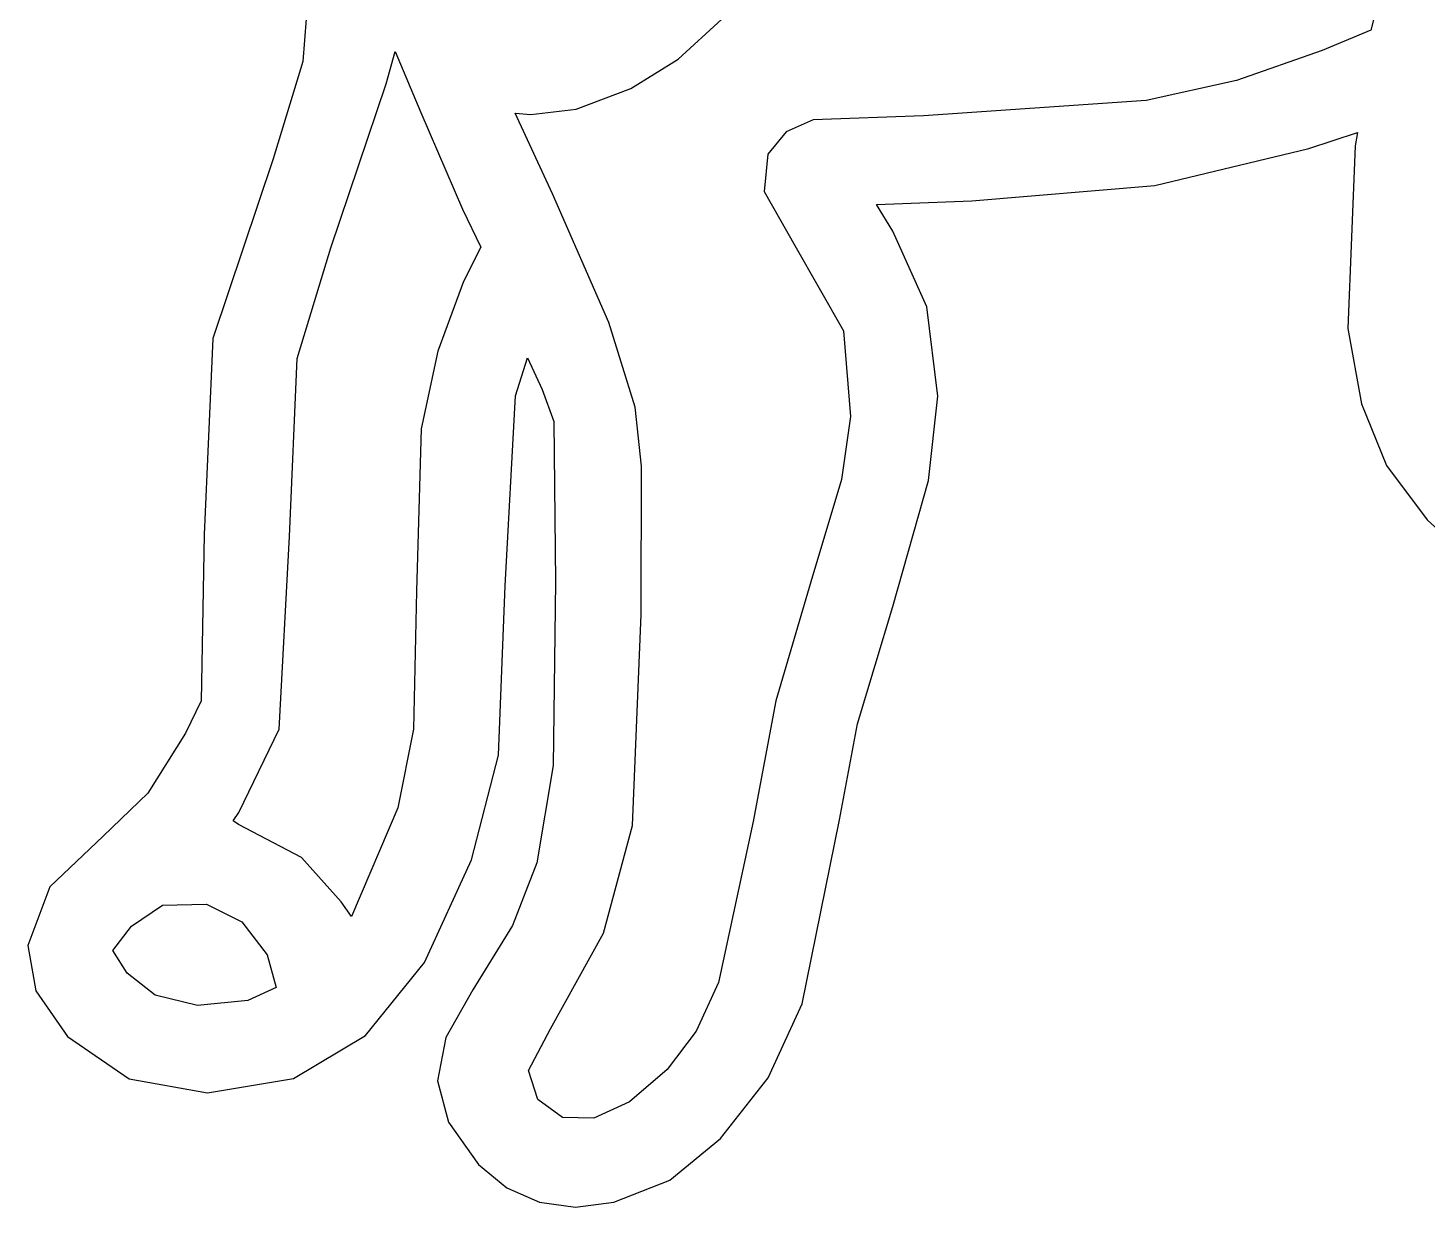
# Model space of a CAD drawing. Extents: x 0 to 60, y 6.6 to 60.
# Drawn here: x 7.43 to 29.98, y 6.63 to 25.63 of the extents above; entities that cross this region are included whole.
import ezdxf

# ---------------------------------------------------------------- set-up
doc = ezdxf.new("R2010")
doc.units = 0

msp = doc.modelspace()

# ---------------------------------------------------------------- linework, layer by layer
at = {"layer": 'Layer 1'}
for p, q in [((29.312398, 26.527189), (29.074248, 25.587818)), ((11.953834, 26.328723), (11.859566, 25.086701)), ((17.90919, 25.120404), (18.61134, 25.769738)), ((29.074248, 25.587818), (28.287028, 25.263669)), ((28.287028, 25.263669), (26.908462, 24.779306)), ((11.859566, 25.086701), (11.378304, 23.517223)), ((13.204198, 24.727819), (13.349734, 25.243812)), ((13.349734, 25.243812), (13.759882, 24.264749)), ((17.14688, 24.648444), (17.90919, 25.120404)), ((12.311134, 22.081699), (13.204198, 24.727819)), ((16.262914, 24.318506), (17.14688, 24.648444)), ((26.908462, 24.779306), (25.449894, 24.454949)), ((25.449894, 24.454949), (21.863578, 24.211839)), ((13.75988, 24.264751), (14.43464, 22.703542)), ((13.759882, 24.264749), (13.75988, 24.264751)), ((15.88336, 22.954926), (15.281369, 24.251527)), ((15.281369, 24.251527), (15.53275, 24.231681)), ((15.53275, 24.231681), (16.262914, 24.318506)), ((20.084068, 24.145686), (19.648286, 23.952189)), ((21.863578, 24.211839), (20.084068, 24.145686)), ((19.648286, 23.952189), (19.356386, 23.590002)), ((28.075286, 23.682624), (28.85589, 23.94062)), ((28.85589, 23.94062), (28.822814, 23.728931)), ((25.592901, 23.08642), (28.075286, 23.682624)), ((28.822814, 23.728931), (28.703739, 20.785131)), ((11.378304, 23.517223), (10.405856, 20.619723)), ((19.356386, 23.590002), (19.29354, 22.989665)), ((22.644136, 22.842482), (25.592901, 23.08642)), ((16.788825, 20.880208), (15.88336, 22.954926)), ((19.29354, 22.989665), (19.78638, 22.121412)), ((21.102776, 22.782944), (22.644136, 22.842482)), ((21.367388, 22.35295), (21.102776, 22.782944)), ((14.43464, 22.703542), (14.725713, 22.094935)), ((21.914804, 21.129948), (21.367388, 22.35295)), ((19.78638, 22.121412), (20.571118, 20.744605)), ((11.7662, 20.299705), (12.311134, 22.081699)), ((14.725713, 22.094935), (14.447871, 21.539251)), ((14.447871, 21.539251), (14.035242, 20.418787)), ((22.09507, 19.6936), (21.914804, 21.129948)), ((17.21303, 19.514976), (16.788825, 20.880208)), ((28.703739, 20.785131), (28.920183, 19.569676)), ((10.405856, 20.619723), (10.266935, 17.464233)), ((20.571118, 20.744605), (20.686059, 19.362832)), ((11.64299, 17.431149), (11.7662, 20.299705)), ((14.035242, 20.418787), (13.766496, 19.164361)), ((15.287941, 19.7002), (15.479784, 20.308807)), ((15.479784, 20.308807), (15.717934, 19.79943)), ((15.122559, 16.63732), (15.287941, 19.7002)), ((15.717934, 19.79943), (15.903162, 19.283437)), ((21.944572, 18.334983), (22.09507, 19.6936)), ((17.317221, 18.564031), (17.21303, 19.514976)), ((28.920183, 19.569676), (29.323922, 18.578104)), ((15.903162, 19.283437), (15.929623, 16.703477)), ((20.686059, 19.362832), (20.54383, 18.348212)), ((13.766496, 19.164361), (13.693728, 16.551321)), ((17.31226, 16.174256), (17.317221, 18.564031)), ((29.323922, 18.578104), (29.978214, 17.699406)), ((20.54383, 18.348212), (20.044376, 16.703482)), ((21.367388, 16.30657), (21.944572, 18.334983)), ((29.978214, 17.699406), (30.946319, 16.822571)), ((10.266935, 17.464233), (10.220628, 14.785043)), ((11.477608, 14.328579), (11.64299, 17.431149)), ((15.929623, 16.703477), (15.892412, 13.740654)), ((20.044376, 16.703482), (19.484557, 14.786701)), ((13.693728, 16.551321), (13.643286, 14.326101)), ((15.01506, 13.910163), (15.122559, 16.63732)), ((20.800954, 14.415426), (21.367388, 16.30657)), ((17.173339, 12.773996), (17.31226, 16.174256)), ((10.220628, 14.785043), (9.969247, 14.262435)), ((19.484557, 14.786701), (19.118235, 12.840152)), ((9.969247, 14.262435), (9.358987, 13.298256)), ((10.82931, 12.985679), (11.477608, 14.328579)), ((13.643286, 14.326101), (13.389425, 13.058451)), ((20.5074, 12.86662), (20.800954, 14.415426)), ((14.580105, 12.22492), (15.01506, 13.910163)), ((15.892412, 13.740654), (15.631935, 12.172007)), ((9.358987, 13.298256), (8.639577, 12.601995)), ((10.734215, 12.850065), (10.82931, 12.985679)), ((13.389425, 13.058451), (12.641897, 11.312011)), ((19.905409, 9.90297), (20.5074, 12.86662)), ((10.822695, 12.793836), (10.734215, 12.850065)), ((11.835659, 12.257997), (10.822695, 12.793836)), ((16.702825, 11.042444), (17.173339, 12.773996)), ((19.118235, 12.840152), (18.557589, 10.24696)), ((8.639577, 12.601995), (7.783724, 11.78914)), ((12.476515, 11.543546), (11.835659, 12.257997)), ((13.822343, 10.566137), (14.580105, 12.22492)), ((15.631935, 12.172007), (15.239979, 11.162348)), ((7.783724, 11.78914), (7.428977, 10.842325)), ((9.598839, 11.490591), (10.306675, 11.510437)), ((10.306675, 11.510437), (10.30668, 11.510436)), ((10.30668, 11.510436), (10.878076, 11.224325)), ((12.641897, 11.312011), (12.476515, 11.543546)), ((9.096904, 11.154038), (9.598839, 11.490591)), ((8.798389, 10.762909), (9.096904, 11.154038)), ((10.878076, 11.224325), (11.285743, 10.69014)), ((15.239979, 11.162348), (14.599945, 10.127887)), ((7.428977, 10.842325), (7.553014, 10.11299)), ((15.850279, 9.499426), (16.702825, 11.042444)), ((9.027443, 10.397414), (8.798389, 10.762909)), ((11.285743, 10.69014), (11.430452, 10.166706)), ((9.479764, 10.041842), (9.027443, 10.397414)), ((12.869222, 9.393579), (13.822343, 10.566137)), ((11.430452, 10.166706), (10.974824, 9.955843)), ((18.557589, 10.24696), (18.199123, 9.461392)), ((7.553014, 10.11299), (8.064045, 9.373735)), ((10.160315, 9.874806), (9.479764, 10.041842)), ((10.974824, 9.955843), (10.160315, 9.874806)), ((14.599945, 10.127887), (14.162302, 9.359275)), ((19.358823, 8.711388), (19.905409, 9.90297)), ((15.494707, 8.828801), (15.850279, 9.499426)), ((8.064045, 9.373735), (9.057991, 8.694841)), ((11.706481, 8.697321), (12.869222, 9.393579)), ((14.162302, 9.359275), (14.03103, 8.662602)), ((18.199123, 9.461392), (17.729025, 8.844512)), ((15.645205, 8.361596), (15.494707, 8.828801)), ((17.729025, 8.844512), (17.125276, 8.322524)), ((9.057991, 8.694841), (10.319855, 8.46744)), ((10.319855, 8.46744), (11.706481, 8.697321)), ((14.03103, 8.662602), (14.207369, 7.995697)), ((18.588969, 7.73315), (19.358823, 8.711388)), ((16.044296, 8.072383), (15.645205, 8.361596)), ((17.125276, 8.322524), (16.550677, 8.062253)), ((14.207369, 7.995697), (14.692559, 7.316387)), ((16.550677, 8.062253), (16.044296, 8.072383)), ((17.776112, 7.059217), (18.588969, 7.73315)), ((14.692559, 7.316387), (15.14612, 6.937558)), ((16.868989, 6.70778), (17.776112, 7.059217)), ((15.14612, 6.937558), (15.671623, 6.706954)), ((15.671623, 6.706954), (16.251701, 6.628914)), ((16.251701, 6.628914), (16.868989, 6.70778))]:
    msp.add_line(p, q, dxfattribs=at)

doc.saveas('drawing.dxf')
